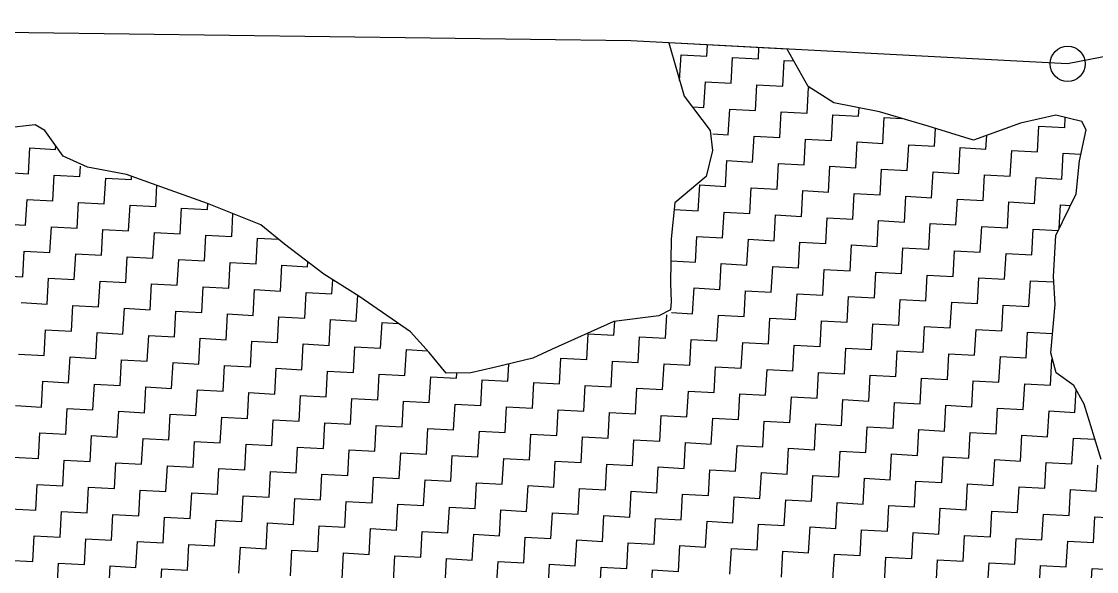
# Model space of a CAD drawing. Header units: metres. Extents: x 277693 to 280943, y 2038920 to 2043234.
# Drawn here: x 279005 to 279531, y 2042886 to 2043155 of the extents above; entities that cross this region are included whole.
import ezdxf

# ---------------------------------------------------------------- set-up
doc = ezdxf.new("R2010")
doc.units = ezdxf.units.M
doc.header["$MEASUREMENT"] = 0
doc.layers.add('POLY_HATCH', color=12, linetype='Continuous')
doc.layers.add('V_BOUND_LINE', color=7, linetype='Continuous')

# ---------------------------------------------------------------- blocks, each defined once
blk = doc.blocks.new('344')
blk.add_circle((279516.57, 2043134.59), 8.59)
at = {"layer": 'POLY_HATCH'}
for p, q in [((279379.5, 2043141.77), (279321.62, 2043144.8)), ((279321.62, 2043144.8), (279329.05, 2043118.74)), ((279389.77, 2043123.45), (279379.5, 2043141.77)), ((279402.24, 2043115.51), (279389.77, 2043123.45)), ((279329.05, 2043118.74), (279341.83, 2043101.92)), ((279424.56, 2043111.05), (279402.24, 2043115.51)), ((279448.37, 2043104.1), (279424.56, 2043111.05)), ((279510.74, 2043109.52), (279493.6, 2043105.63)), ((279523.47, 2043106.4), (279510.74, 2043109.52)), ((279011.9, 2043104.74), (278997.3, 2043103.13)), ((279016.59, 2043102.07), (279011.9, 2043104.74)), ((279493.6, 2043105.63), (279470.56, 2043097.24)), ((279525.66, 2043102.25), (279523.47, 2043106.4)), ((279025.57, 2043089.49), (279016.59, 2043102.07)), ((279341.83, 2043101.92), (279342.9, 2043092.19)), ((279470.56, 2043097.24), (279448.37, 2043104.1)), ((279522.4, 2043087.12), (279525.66, 2043102.25)), ((279037.36, 2043084), (279025.57, 2043089.49)), ((279342.9, 2043092.19), (279339.78, 2043079.47)), ((279056.51, 2043080.53), (279037.36, 2043084)), ((279520.72, 2043071.1), (279522.4, 2043087.12)), ((279077.86, 2043072.91), (279056.51, 2043080.53)), ((279339.78, 2043079.47), (279324.56, 2043066.61)), ((279096.04, 2043066.26), (279077.86, 2043072.91)), ((279510.72, 2043050.71), (279520.72, 2043071.1)), ((279122.07, 2043055.96), (279096.04, 2043066.26)), ((279324.56, 2043066.61), (279322.78, 2043048.99)), ((279133.64, 2043046.46), (279122.07, 2043055.96)), ((279152.98, 2043031.7), (279133.64, 2043046.46)), ((279322.78, 2043048.99), (279322.39, 2043027.25)), ((279509.61, 2043030.62), (279510.72, 2043050.71)), ((279170.13, 2043021.08), (279152.98, 2043031.7)), ((279510.47, 2043016.88), (279509.61, 2043030.62)), ((279322.39, 2043027.25), (279322.71, 2043018.37)), ((279195.32, 2043003.64), (279170.13, 2043021.08)), ((279322.71, 2043018.37), (279322.49, 2043014.36)), ((279508.36, 2042993.28), (279510.47, 2043016.88)), ((279316.68, 2043011.45), (279294.76, 2043008.63)), ((279322.49, 2043014.36), (279316.68, 2043011.45)), ((279294.76, 2043008.63), (279264.18, 2042995.01)), ((279204.44, 2042993.47), (279195.32, 2043003.64)), ((279264.18, 2042995.01), (279255.07, 2042990.68)), ((279212.75, 2042983.34), (279204.44, 2042993.47)), ((279255.07, 2042990.68), (279236.28, 2042986.08)), ((279511.04, 2042983.47), (279508.36, 2042993.28)), ((279224.85, 2042983.48), (279212.75, 2042983.34)), ((279236.28, 2042986.08), (279224.85, 2042983.48)), ((279519.58, 2042977.35), (279511.04, 2042983.47)), ((279524.71, 2042968.21), (279519.58, 2042977.35)), ((279532.9, 2042941.17), (279524.71, 2042968.21))]:
    blk.add_line(p, q, dxfattribs=at)
at = {"layer": 'POLY_HATCH', "linetype": 'Continuous'}
for p, q in [((279340.18, 2043138.37), (279340.48, 2043143.81)), ((279365.37, 2043136.98), (279365.67, 2043142.49)), ((279326.89, 2043126.47), (279327.58, 2043139.06)), ((279327.58, 2043139.06), (279340.18, 2043138.37)), ((279352.08, 2043125.08), (279352.77, 2043137.67)), ((279352.77, 2043137.67), (279365.37, 2043136.98)), ((279377.27, 2043123.69), (279377.97, 2043136.28)), ((279377.97, 2043136.28), (279382.72, 2043136.02)), ((279326.85, 2043126.47), (279326.89, 2043126.47)), ((279338.79, 2043113.18), (279339.48, 2043125.77)), ((279339.48, 2043125.77), (279352.08, 2043125.08)), ((279363.98, 2043111.79), (279364.68, 2043124.38)), ((279364.68, 2043124.38), (279377.27, 2043123.69)), ((279389.17, 2043110.4), (279389.87, 2043122.99)), ((279389.87, 2043122.99), (279390.54, 2043122.96)), ((279333.03, 2043113.49), (279338.79, 2043113.18)), ((279350.69, 2043099.89), (279351.39, 2043112.48)), ((279351.39, 2043112.48), (279363.98, 2043111.79)), ((279375.88, 2043098.5), (279376.58, 2043111.09)), ((279376.58, 2043111.09), (279389.17, 2043110.4)), ((279401.07, 2043097.11), (279401.77, 2043109.7)), ((279401.77, 2043109.7), (279414.36, 2043109.01)), ((279414.36, 2043109.01), (279414.58, 2043113.04)), ((279426.26, 2043095.72), (279426.96, 2043108.31)), ((279426.96, 2043108.31), (279435.57, 2043107.84)), ((279515.13, 2043103.45), (279515.4, 2043108.38)), ((279343.05, 2043100.31), (279350.69, 2043099.89)), ((279362.59, 2043086.6), (279363.29, 2043099.19)), ((279363.29, 2043099.19), (279375.88, 2043098.5)), ((279451.45, 2043094.33), (279451.93, 2043103)), ((279476.64, 2043092.94), (279477.01, 2043099.59)), ((279501.84, 2043091.55), (279502.53, 2043104.15)), ((279502.53, 2043104.15), (279515.13, 2043103.45)), ((279021.82, 2043092.76), (279021.92, 2043094.59)), ((279387.78, 2043085.21), (279388.48, 2043097.8)), ((279388.48, 2043097.8), (279401.07, 2043097.11)), ((279412.97, 2043083.82), (279413.67, 2043096.41)), ((279413.67, 2043096.41), (279426.26, 2043095.72)), ((279438.16, 2043082.43), (279438.86, 2043095.02)), ((279438.86, 2043095.02), (279451.45, 2043094.33)), ((279008.53, 2043080.86), (279009.23, 2043093.45)), ((279009.23, 2043093.45), (279021.82, 2043092.76)), ((279463.35, 2043081.04), (279464.05, 2043093.63)), ((279464.05, 2043093.63), (279476.64, 2043092.94)), ((279488.55, 2043079.65), (279489.24, 2043092.24)), ((279489.24, 2043092.24), (279501.84, 2043091.55)), ((279513.74, 2043078.26), (279514.43, 2043090.86)), ((279514.43, 2043090.86), (279523.1, 2043090.38)), ((279033.72, 2043079.47), (279034.01, 2043084.61)), ((279349.3, 2043074.7), (279350, 2043087.29)), ((279350, 2043087.29), (279362.59, 2043086.6)), ((279374.49, 2043073.31), (279375.19, 2043085.9)), ((279375.19, 2043085.9), (279387.78, 2043085.21)), ((279399.68, 2043071.92), (279400.38, 2043084.51)), ((279400.38, 2043084.51), (279412.97, 2043083.82)), ((278995.94, 2043081.55), (279008.53, 2043080.86)), ((279020.43, 2043067.57), (279021.13, 2043080.16)), ((279021.13, 2043080.16), (279033.72, 2043079.47)), ((279045.62, 2043066.18), (279046.32, 2043078.77)), ((279046.32, 2043078.77), (279058.91, 2043078.08)), ((279058.91, 2043078.08), (279059, 2043079.64)), ((279424.87, 2043070.53), (279425.57, 2043083.12)), ((279425.57, 2043083.12), (279438.16, 2043082.43)), ((279450.06, 2043069.14), (279450.76, 2043081.73)), ((279450.76, 2043081.73), (279463.35, 2043081.04)), ((279475.26, 2043067.75), (279475.95, 2043080.34)), ((279475.95, 2043080.34), (279488.55, 2043079.65)), ((279500.45, 2043066.36), (279501.14, 2043078.95)), ((279501.14, 2043078.95), (279513.74, 2043078.26)), ((279070.81, 2043064.79), (279071.39, 2043075.22)), ((279336.01, 2043062.79), (279336.71, 2043075.39)), ((279336.71, 2043075.39), (279349.3, 2043074.7)), ((279361.2, 2043061.41), (279361.9, 2043074)), ((279361.9, 2043074), (279374.49, 2043073.31)), ((279007.14, 2043055.67), (279007.84, 2043068.26)), ((279007.84, 2043068.26), (279020.43, 2043067.57)), ((279386.39, 2043060.02), (279387.09, 2043072.61)), ((279387.09, 2043072.61), (279399.68, 2043071.92)), ((279411.58, 2043058.63), (279412.28, 2043071.22)), ((279412.28, 2043071.22), (279424.87, 2043070.53)), ((279436.77, 2043057.24), (279437.47, 2043069.83)), ((279437.47, 2043069.83), (279450.06, 2043069.14)), ((279461.97, 2043055.85), (279462.66, 2043068.44)), ((279462.66, 2043068.44), (279475.26, 2043067.75)), ((279032.33, 2043054.28), (279033.03, 2043066.87)), ((279033.03, 2043066.87), (279045.62, 2043066.18)), ((279057.52, 2043052.89), (279058.22, 2043065.48)), ((279058.22, 2043065.48), (279070.81, 2043064.79)), ((279082.71, 2043051.5), (279083.41, 2043064.09)), ((279083.41, 2043064.09), (279096, 2043063.4)), ((279096, 2043063.4), (279096.16, 2043066.21)), ((279324.24, 2043063.44), (279336.01, 2043062.79)), ((279487.16, 2043054.46), (279487.85, 2043067.05)), ((279487.85, 2043067.05), (279500.45, 2043066.36)), ((279512.41, 2043054.14), (279513.04, 2043065.66)), ((279513.04, 2043065.66), (279517.92, 2043065.4)), ((279107.9, 2043050.11), (279108.52, 2043061.32)), ((279347.91, 2043049.5), (279348.61, 2043062.1)), ((279348.61, 2043062.1), (279361.2, 2043061.41)), ((279373.1, 2043048.11), (279373.8, 2043060.71)), ((279373.8, 2043060.71), (279386.39, 2043060.02)), ((279398.29, 2043046.73), (279398.99, 2043059.32)), ((279398.99, 2043059.32), (279411.58, 2043058.63)), ((279423.48, 2043045.34), (279424.18, 2043057.93)), ((279424.18, 2043057.93), (279436.77, 2043057.24)), ((278994.55, 2043056.36), (279007.14, 2043055.67)), ((279019.04, 2043042.38), (279019.74, 2043054.97)), ((279019.74, 2043054.97), (279032.33, 2043054.28)), ((279044.23, 2043040.99), (279044.93, 2043053.58)), ((279044.93, 2043053.58), (279057.52, 2043052.89)), ((279069.42, 2043039.6), (279070.12, 2043052.19)), ((279070.12, 2043052.19), (279082.71, 2043051.5)), ((279448.68, 2043043.95), (279449.37, 2043056.54)), ((279449.37, 2043056.54), (279461.97, 2043055.85)), ((279473.87, 2043042.56), (279474.56, 2043055.15)), ((279474.56, 2043055.15), (279487.16, 2043054.46)), ((279499.06, 2043041.17), (279499.75, 2043053.76)), ((279499.75, 2043053.76), (279511.89, 2043053.09)), ((279094.61, 2043038.21), (279095.31, 2043050.8)), ((279095.31, 2043050.8), (279107.9, 2043050.11)), ((279119.81, 2043036.82), (279120.5, 2043049.41)), ((279120.5, 2043049.41), (279130.74, 2043048.85)), ((279334.62, 2043037.6), (279335.32, 2043050.2)), ((279335.32, 2043050.2), (279347.91, 2043049.5)), ((279359.81, 2043036.21), (279360.51, 2043048.81)), ((279360.51, 2043048.81), (279373.1, 2043048.11)), ((279385, 2043034.82), (279385.7, 2043047.42)), ((279385.7, 2043047.42), (279398.29, 2043046.73)), ((279005.75, 2043030.47), (279006.45, 2043043.07)), ((279006.45, 2043043.07), (279019.04, 2043042.38)), ((279030.94, 2043029.09), (279031.64, 2043041.68)), ((279031.64, 2043041.68), (279044.23, 2043040.99)), ((279410.19, 2043033.44), (279410.89, 2043046.03)), ((279410.89, 2043046.03), (279423.48, 2043045.34)), ((279435.38, 2043032.05), (279436.08, 2043044.64)), ((279436.08, 2043044.64), (279448.68, 2043043.95)), ((279460.58, 2043030.66), (279461.27, 2043043.25)), ((279461.27, 2043043.25), (279473.87, 2043042.56)), ((279485.77, 2043029.27), (279486.46, 2043041.86)), ((279486.46, 2043041.86), (279499.06, 2043041.17)), ((279056.13, 2043027.7), (279056.83, 2043040.29)), ((279056.83, 2043040.29), (279069.42, 2043039.6)), ((279081.32, 2043026.31), (279082.02, 2043038.9)), ((279082.02, 2043038.9), (279094.61, 2043038.21)), ((279106.52, 2043024.92), (279107.21, 2043037.51)), ((279107.21, 2043037.51), (279119.81, 2043036.82)), ((279131.71, 2043023.53), (279132.4, 2043036.12)), ((279132.4, 2043036.12), (279145, 2043035.43)), ((279145, 2043035.43), (279145.12, 2043037.7)), ((279322.59, 2043038.27), (279334.62, 2043037.6)), ((279346.52, 2043024.31), (279347.22, 2043036.91)), ((279347.22, 2043036.91), (279359.81, 2043036.21)), ((278993.16, 2043031.17), (279005.75, 2043030.47)), ((279371.71, 2043022.92), (279372.41, 2043035.52)), ((279372.41, 2043035.52), (279385, 2043034.82)), ((279396.9, 2043021.53), (279397.6, 2043034.13)), ((279397.6, 2043034.13), (279410.19, 2043033.44)), ((279422.09, 2043020.15), (279422.79, 2043032.74)), ((279422.79, 2043032.74), (279435.38, 2043032.05)), ((279447.29, 2043018.76), (279447.98, 2043031.35)), ((279447.98, 2043031.35), (279460.58, 2043030.66)), ((279017.65, 2043017.18), (279018.35, 2043029.78)), ((279018.35, 2043029.78), (279030.94, 2043029.09)), ((279042.84, 2043015.8), (279043.54, 2043028.39)), ((279043.54, 2043028.39), (279056.13, 2043027.7)), ((279068.03, 2043014.41), (279068.73, 2043027)), ((279068.73, 2043027), (279081.32, 2043026.31)), ((279093.23, 2043013.02), (279093.92, 2043025.61)), ((279093.92, 2043025.61), (279106.52, 2043024.92)), ((279156.9, 2043022.14), (279157.28, 2043029.04)), ((279472.48, 2043017.37), (279473.17, 2043029.96)), ((279473.17, 2043029.96), (279485.77, 2043029.27)), ((279497.67, 2043015.98), (279498.36, 2043028.57)), ((279498.36, 2043028.57), (279509.78, 2043027.94)), ((279118.42, 2043011.63), (279119.11, 2043024.22)), ((279119.11, 2043024.22), (279131.71, 2043023.53)), ((279143.61, 2043010.24), (279144.3, 2043022.83)), ((279144.3, 2043022.83), (279156.9, 2043022.14)), ((279168.8, 2043008.85), (279169.49, 2043021.44)), ((279169.49, 2043021.44), (279169.56, 2043021.44)), ((279333.23, 2043012.41), (279333.93, 2043025.01)), ((279333.93, 2043025.01), (279346.52, 2043024.31)), ((279358.42, 2043011.02), (279359.12, 2043023.62)), ((279359.12, 2043023.62), (279371.71, 2043022.92)), ((279383.61, 2043009.63), (279384.31, 2043022.23)), ((279384.31, 2043022.23), (279396.9, 2043021.53)), ((279408.8, 2043008.24), (279409.5, 2043020.84)), ((279409.5, 2043020.84), (279422.09, 2043020.15)), ((279005.06, 2043017.88), (279017.65, 2043017.18)), ((279029.55, 2043003.89), (279030.25, 2043016.49)), ((279030.25, 2043016.49), (279042.84, 2043015.8)), ((279054.74, 2043002.51), (279055.44, 2043015.1)), ((279055.44, 2043015.1), (279068.03, 2043014.41)), ((279434, 2043006.86), (279434.69, 2043019.45)), ((279434.69, 2043019.45), (279447.29, 2043018.76)), ((279459.19, 2043005.47), (279459.88, 2043018.06)), ((279459.88, 2043018.06), (279472.48, 2043017.37)), ((279484.38, 2043004.08), (279485.07, 2043016.67)), ((279485.07, 2043016.67), (279497.67, 2043015.98)), ((279510.16, 2043013.43), (279510.26, 2043015.28)), ((279510.26, 2043015.28), (279510.33, 2043015.28)), ((279079.94, 2043001.12), (279080.63, 2043013.71)), ((279080.63, 2043013.71), (279093.23, 2043013.02)), ((279105.13, 2042999.73), (279105.82, 2043012.32)), ((279105.82, 2043012.32), (279118.42, 2043011.63)), ((279130.32, 2042998.34), (279131.01, 2043010.93)), ((279131.01, 2043010.93), (279143.61, 2043010.24)), ((279319.94, 2043000.51), (279320.57, 2043011.95)), ((279322.9, 2043012.98), (279333.23, 2043012.41)), ((279345.13, 2042999.12), (279345.83, 2043011.72)), ((279345.83, 2043011.72), (279358.42, 2043011.02)), ((279370.32, 2042997.73), (279371.02, 2043010.33)), ((279371.02, 2043010.33), (279383.61, 2043009.63)), ((279016.26, 2042991.99), (279016.96, 2043004.59)), ((279016.96, 2043004.59), (279029.55, 2043003.89)), ((279155.51, 2042996.95), (279156.2, 2043009.54)), ((279156.2, 2043009.54), (279168.8, 2043008.85)), ((279180.7, 2042995.56), (279181.39, 2043008.15)), ((279181.39, 2043008.15), (279189.45, 2043007.71)), ((279294.75, 2043001.9), (279295.13, 2043008.68)), ((279395.51, 2042996.34), (279396.21, 2043008.94)), ((279396.21, 2043008.94), (279408.8, 2043008.24)), ((279420.71, 2042994.95), (279421.4, 2043007.55)), ((279421.4, 2043007.55), (279434, 2043006.86)), ((279445.9, 2042993.57), (279446.59, 2043006.16)), ((279446.59, 2043006.16), (279459.19, 2043005.47)), ((279471.09, 2042992.18), (279471.78, 2043004.77)), ((279471.78, 2043004.77), (279484.38, 2043004.08)), ((279041.45, 2042990.6), (279042.15, 2043003.2)), ((279042.15, 2043003.2), (279054.74, 2043002.51)), ((279066.65, 2042989.21), (279067.34, 2043001.81)), ((279067.34, 2043001.81), (279079.94, 2043001.12)), ((279091.84, 2042987.83), (279092.53, 2043000.42)), ((279092.53, 2043000.42), (279105.13, 2042999.73)), ((279281.46, 2042990), (279282.16, 2043002.6)), ((279282.16, 2043002.6), (279294.75, 2043001.9)), ((279306.65, 2042988.61), (279307.35, 2043001.21)), ((279307.35, 2043001.21), (279319.94, 2043000.51)), ((279331.84, 2042987.22), (279332.54, 2042999.82)), ((279332.54, 2042999.82), (279345.13, 2042999.12)), ((279496.28, 2042990.79), (279496.97, 2043003.38)), ((279496.97, 2043003.38), (279509.2, 2043002.71)), ((279117.03, 2042986.44), (279117.72, 2042999.03)), ((279117.72, 2042999.03), (279130.32, 2042998.34)), ((279142.22, 2042985.05), (279142.91, 2042997.64)), ((279142.91, 2042997.64), (279155.51, 2042996.95)), ((279167.41, 2042983.66), (279168.1, 2042996.25)), ((279168.1, 2042996.25), (279180.7, 2042995.56)), ((279192.6, 2042982.27), (279193.29, 2042994.86)), ((279193.29, 2042994.86), (279203.7, 2042994.29)), ((279357.03, 2042985.83), (279357.73, 2042998.43)), ((279357.73, 2042998.43), (279370.32, 2042997.73)), ((279382.22, 2042984.44), (279382.92, 2042997.04)), ((279382.92, 2042997.04), (279395.51, 2042996.34)), ((279407.42, 2042983.05), (279408.11, 2042995.65)), ((279408.11, 2042995.65), (279420.71, 2042994.95)), ((279432.61, 2042981.66), (279433.3, 2042994.26)), ((279433.3, 2042994.26), (279445.9, 2042993.57)), ((279003.67, 2042992.69), (279016.26, 2042991.99)), ((279028.16, 2042978.7), (279028.86, 2042991.3)), ((279028.86, 2042991.3), (279041.45, 2042990.6)), ((279053.36, 2042977.31), (279054.05, 2042989.91)), ((279054.05, 2042989.91), (279066.65, 2042989.21)), ((279268.17, 2042978.1), (279268.87, 2042990.7)), ((279268.87, 2042990.7), (279281.46, 2042990)), ((279293.36, 2042976.71), (279294.06, 2042989.31)), ((279294.06, 2042989.31), (279306.65, 2042988.61)), ((279457.8, 2042980.28), (279458.49, 2042992.87)), ((279458.49, 2042992.87), (279471.09, 2042992.18)), ((279482.99, 2042978.89), (279483.68, 2042991.48)), ((279483.68, 2042991.48), (279496.28, 2042990.79)), ((279508.18, 2042977.5), (279508.87, 2042990.09)), ((279508.87, 2042990.09), (279509.24, 2042990.07)), ((279078.55, 2042975.92), (279079.24, 2042988.52)), ((279079.24, 2042988.52), (279091.84, 2042987.83)), ((279103.74, 2042974.54), (279104.43, 2042987.13)), ((279104.43, 2042987.13), (279117.03, 2042986.44)), ((279128.93, 2042973.15), (279129.62, 2042985.74)), ((279129.62, 2042985.74), (279142.22, 2042985.05)), ((279154.12, 2042971.76), (279154.81, 2042984.35)), ((279154.81, 2042984.35), (279167.41, 2042983.66)), ((279217.79, 2042980.88), (279217.93, 2042983.4)), ((279242.98, 2042979.49), (279243.44, 2042987.83)), ((279318.55, 2042975.32), (279319.25, 2042987.92)), ((279319.25, 2042987.92), (279331.84, 2042987.22)), ((279343.74, 2042973.93), (279344.44, 2042986.53)), ((279344.44, 2042986.53), (279357.03, 2042985.83)), ((279368.93, 2042972.54), (279369.63, 2042985.14)), ((279369.63, 2042985.14), (279382.22, 2042984.44)), ((279394.13, 2042971.15), (279394.82, 2042983.75)), ((279394.82, 2042983.75), (279407.42, 2042983.05)), ((279014.87, 2042966.8), (279015.57, 2042979.4)), ((279015.57, 2042979.4), (279028.16, 2042978.7)), ((279179.31, 2042970.37), (279180, 2042982.96)), ((279180, 2042982.96), (279192.6, 2042982.27)), ((279204.5, 2042968.98), (279205.19, 2042981.57)), ((279205.19, 2042981.57), (279217.79, 2042980.88)), ((279229.69, 2042967.59), (279230.39, 2042980.18)), ((279230.39, 2042980.18), (279242.98, 2042979.49)), ((279254.88, 2042966.2), (279255.58, 2042978.79)), ((279255.58, 2042978.79), (279268.17, 2042978.1)), ((279419.32, 2042969.76), (279420.01, 2042982.36)), ((279420.01, 2042982.36), (279432.61, 2042981.66)), ((279444.51, 2042968.37), (279445.2, 2042980.97)), ((279445.2, 2042980.97), (279457.8, 2042980.28)), ((279469.7, 2042966.99), (279470.39, 2042979.58)), ((279470.39, 2042979.58), (279482.99, 2042978.89)), ((279494.89, 2042965.6), (279495.58, 2042978.19)), ((279495.58, 2042978.19), (279508.18, 2042977.5)), ((279040.07, 2042965.41), (279040.76, 2042978.01)), ((279040.76, 2042978.01), (279053.36, 2042977.31)), ((279065.26, 2042964.02), (279065.95, 2042976.62)), ((279065.95, 2042976.62), (279078.55, 2042975.92)), ((279090.45, 2042962.63), (279091.14, 2042975.23)), ((279091.14, 2042975.23), (279103.74, 2042974.54)), ((279115.64, 2042961.25), (279116.33, 2042973.84)), ((279116.33, 2042973.84), (279128.93, 2042973.15)), ((279280.07, 2042964.81), (279280.77, 2042977.41)), ((279280.77, 2042977.41), (279293.36, 2042976.71)), ((279305.26, 2042963.42), (279305.96, 2042976.02)), ((279305.96, 2042976.02), (279318.55, 2042975.32)), ((279330.45, 2042962.03), (279331.15, 2042974.63)), ((279331.15, 2042974.63), (279343.74, 2042973.93)), ((279355.64, 2042960.64), (279356.34, 2042973.24)), ((279356.34, 2042973.24), (279368.93, 2042972.54)), ((279520.08, 2042964.21), (279520.69, 2042975.36)), ((279140.83, 2042959.86), (279141.52, 2042972.45)), ((279141.52, 2042972.45), (279154.12, 2042971.76)), ((279166.02, 2042958.47), (279166.71, 2042971.06)), ((279166.71, 2042971.06), (279179.31, 2042970.37)), ((279191.21, 2042957.08), (279191.9, 2042969.67)), ((279191.9, 2042969.67), (279204.5, 2042968.98)), ((279216.4, 2042955.69), (279217.1, 2042968.28)), ((279217.1, 2042968.28), (279229.69, 2042967.59)), ((279380.84, 2042959.25), (279381.53, 2042971.85)), ((279381.53, 2042971.85), (279394.13, 2042971.15)), ((279406.03, 2042957.86), (279406.72, 2042970.46)), ((279406.72, 2042970.46), (279419.32, 2042969.76)), ((279431.22, 2042956.47), (279431.91, 2042969.07)), ((279431.91, 2042969.07), (279444.51, 2042968.37)), ((279456.41, 2042955.08), (279457.1, 2042967.68)), ((279457.1, 2042967.68), (279469.7, 2042966.99)), ((279002.28, 2042967.5), (279014.87, 2042966.8)), ((279026.78, 2042953.51), (279027.47, 2042966.11)), ((279027.47, 2042966.11), (279040.07, 2042965.41)), ((279051.97, 2042952.12), (279052.66, 2042964.72)), ((279052.66, 2042964.72), (279065.26, 2042964.02)), ((279077.16, 2042950.73), (279077.85, 2042963.33)), ((279077.85, 2042963.33), (279090.45, 2042962.63)), ((279241.59, 2042954.3), (279242.29, 2042966.89)), ((279242.29, 2042966.89), (279254.88, 2042966.2)), ((279266.78, 2042952.91), (279267.48, 2042965.5)), ((279267.48, 2042965.5), (279280.07, 2042964.81)), ((279291.97, 2042951.52), (279292.67, 2042964.12)), ((279292.67, 2042964.12), (279305.26, 2042963.42)), ((279317.16, 2042950.13), (279317.86, 2042962.73)), ((279317.86, 2042962.73), (279330.45, 2042962.03)), ((279481.6, 2042953.7), (279482.29, 2042966.29)), ((279482.29, 2042966.29), (279494.89, 2042965.6)), ((279506.79, 2042952.31), (279507.48, 2042964.9)), ((279507.48, 2042964.9), (279520.08, 2042964.21)), ((279102.35, 2042949.34), (279103.04, 2042961.94)), ((279103.04, 2042961.94), (279115.64, 2042961.25)), ((279127.54, 2042947.96), (279128.23, 2042960.55)), ((279128.23, 2042960.55), (279140.83, 2042959.86)), ((279152.73, 2042946.57), (279153.42, 2042959.16)), ((279153.42, 2042959.16), (279166.02, 2042958.47)), ((279177.92, 2042945.18), (279178.61, 2042957.77)), ((279178.61, 2042957.77), (279191.21, 2042957.08)), ((279342.35, 2042948.74), (279343.05, 2042961.34)), ((279343.05, 2042961.34), (279355.64, 2042960.64)), ((279367.55, 2042947.35), (279368.24, 2042959.95)), ((279368.24, 2042959.95), (279380.84, 2042959.25)), ((279392.74, 2042945.96), (279393.43, 2042958.56)), ((279393.43, 2042958.56), (279406.03, 2042957.86)), ((279417.93, 2042944.57), (279418.62, 2042957.17)), ((279418.62, 2042957.17), (279431.22, 2042956.47)), ((279013.48, 2042941.61), (279014.18, 2042954.21)), ((279014.18, 2042954.21), (279026.78, 2042953.51)), ((279038.68, 2042940.22), (279039.37, 2042952.82)), ((279039.37, 2042952.82), (279051.97, 2042952.12)), ((279203.11, 2042943.79), (279203.81, 2042956.38)), ((279203.81, 2042956.38), (279216.4, 2042955.69)), ((279228.3, 2042942.4), (279229, 2042954.99)), ((279229, 2042954.99), (279241.59, 2042954.3)), ((279253.49, 2042941.01), (279254.19, 2042953.6)), ((279254.19, 2042953.6), (279266.78, 2042952.91)), ((279278.68, 2042939.62), (279279.38, 2042952.21)), ((279279.38, 2042952.21), (279291.97, 2042951.52)), ((279443.12, 2042943.18), (279443.81, 2042955.78)), ((279443.81, 2042955.78), (279456.41, 2042955.08)), ((279468.31, 2042941.79), (279469, 2042954.39)), ((279469, 2042954.39), (279481.6, 2042953.7)), ((279493.5, 2042940.41), (279494.19, 2042953)), ((279494.19, 2042953), (279506.79, 2042952.31)), ((279063.87, 2042938.83), (279064.56, 2042951.43)), ((279064.56, 2042951.43), (279077.16, 2042950.73)), ((279089.06, 2042937.44), (279089.75, 2042950.04)), ((279089.75, 2042950.04), (279102.35, 2042949.34)), ((279114.25, 2042936.05), (279114.94, 2042948.65)), ((279114.94, 2042948.65), (279127.54, 2042947.96)), ((279139.44, 2042934.67), (279140.13, 2042947.26)), ((279140.13, 2042947.26), (279152.73, 2042946.57)), ((279303.87, 2042938.23), (279304.57, 2042950.83)), ((279304.57, 2042950.83), (279317.16, 2042950.13)), ((279329.06, 2042936.84), (279329.76, 2042949.44)), ((279329.76, 2042949.44), (279342.35, 2042948.74)), ((279354.26, 2042935.45), (279354.95, 2042948.05)), ((279354.95, 2042948.05), (279367.55, 2042947.35)), ((279379.45, 2042934.06), (279380.14, 2042946.66)), ((279380.14, 2042946.66), (279392.74, 2042945.96)), ((279518.69, 2042939.02), (279519.38, 2042951.61)), ((279519.38, 2042951.61), (279529.91, 2042951.03)), ((279000.89, 2042942.31), (279013.48, 2042941.61)), ((279164.63, 2042933.28), (279165.32, 2042945.87)), ((279165.32, 2042945.87), (279177.92, 2042945.18)), ((279189.82, 2042931.89), (279190.52, 2042944.48)), ((279190.52, 2042944.48), (279203.11, 2042943.79)), ((279215.01, 2042930.5), (279215.71, 2042943.09)), ((279215.71, 2042943.09), (279228.3, 2042942.4)), ((279240.2, 2042929.11), (279240.9, 2042941.7)), ((279240.9, 2042941.7), (279253.49, 2042941.01)), ((279404.64, 2042932.67), (279405.33, 2042945.27)), ((279405.33, 2042945.27), (279417.93, 2042944.57)), ((279429.83, 2042931.28), (279430.52, 2042943.88)), ((279430.52, 2042943.88), (279443.12, 2042943.18)), ((279455.02, 2042929.89), (279455.71, 2042942.49)), ((279455.71, 2042942.49), (279468.31, 2042941.79)), ((279025.39, 2042928.32), (279026.08, 2042940.92)), ((279026.08, 2042940.92), (279038.68, 2042940.22)), ((279050.58, 2042926.93), (279051.27, 2042939.53)), ((279051.27, 2042939.53), (279063.87, 2042938.83)), ((279075.77, 2042925.54), (279076.46, 2042938.14)), ((279076.46, 2042938.14), (279089.06, 2042937.44)), ((279100.96, 2042924.15), (279101.65, 2042936.75)), ((279101.65, 2042936.75), (279114.25, 2042936.05)), ((279265.39, 2042927.72), (279266.09, 2042940.31)), ((279266.09, 2042940.31), (279278.68, 2042939.62)), ((279290.58, 2042926.33), (279291.28, 2042938.92)), ((279291.28, 2042938.92), (279303.87, 2042938.23)), ((279315.77, 2042924.94), (279316.47, 2042937.54)), ((279316.47, 2042937.54), (279329.06, 2042936.84)), ((279340.97, 2042923.55), (279341.66, 2042936.15)), ((279341.66, 2042936.15), (279354.26, 2042935.45)), ((279480.21, 2042928.5), (279480.9, 2042941.1)), ((279480.9, 2042941.1), (279493.5, 2042940.41)), ((279505.4, 2042927.11), (279506.09, 2042939.71)), ((279506.09, 2042939.71), (279518.69, 2042939.02)), ((279530.59, 2042925.73), (279531.29, 2042938.32)), ((279126.15, 2042922.76), (279126.84, 2042935.36)), ((279126.84, 2042935.36), (279139.44, 2042934.67)), ((279151.34, 2042921.38), (279152.03, 2042933.97)), ((279152.03, 2042933.97), (279164.63, 2042933.28)), ((279176.53, 2042919.99), (279177.23, 2042932.58)), ((279177.23, 2042932.58), (279189.82, 2042931.89)), ((279201.72, 2042918.6), (279202.42, 2042931.19)), ((279202.42, 2042931.19), (279215.01, 2042930.5)), ((279366.16, 2042922.16), (279366.85, 2042934.76)), ((279366.85, 2042934.76), (279379.45, 2042934.06)), ((279391.35, 2042920.77), (279392.04, 2042933.37)), ((279392.04, 2042933.37), (279404.64, 2042932.67)), ((279416.54, 2042919.38), (279417.23, 2042931.98)), ((279417.23, 2042931.98), (279429.83, 2042931.28)), ((279012.1, 2042916.42), (279012.79, 2042929.02)), ((279012.79, 2042929.02), (279025.39, 2042928.32)), ((279037.29, 2042915.03), (279037.98, 2042927.63)), ((279037.98, 2042927.63), (279050.58, 2042926.93)), ((279062.48, 2042913.64), (279063.17, 2042926.24)), ((279063.17, 2042926.24), (279075.77, 2042925.54)), ((279226.91, 2042917.21), (279227.61, 2042929.8)), ((279227.61, 2042929.8), (279240.2, 2042929.11)), ((279252.1, 2042915.82), (279252.8, 2042928.41)), ((279252.8, 2042928.41), (279265.39, 2042927.72)), ((279277.29, 2042914.43), (279277.99, 2042927.02)), ((279277.99, 2042927.02), (279290.58, 2042926.33)), ((279302.48, 2042913.04), (279303.18, 2042925.63)), ((279303.18, 2042925.63), (279315.77, 2042924.94)), ((279441.73, 2042917.99), (279442.42, 2042930.59)), ((279442.42, 2042930.59), (279455.02, 2042929.89)), ((279466.92, 2042916.6), (279467.61, 2042929.2)), ((279467.61, 2042929.2), (279480.21, 2042928.5)), ((279492.11, 2042915.21), (279492.8, 2042927.81)), ((279492.8, 2042927.81), (279505.4, 2042927.11)), ((279517.3, 2042913.82), (279518, 2042926.42)), ((279518, 2042926.42), (279530.59, 2042925.73)), ((279087.67, 2042912.25), (279088.36, 2042924.85)), ((279088.36, 2042924.85), (279100.96, 2042924.15)), ((279112.86, 2042910.86), (279113.55, 2042923.46)), ((279113.55, 2042923.46), (279126.15, 2042922.76)), ((279138.05, 2042909.47), (279138.74, 2042922.07)), ((279138.74, 2042922.07), (279151.34, 2042921.38)), ((279163.24, 2042908.09), (279163.93, 2042920.68)), ((279163.93, 2042920.68), (279176.53, 2042919.99)), ((279327.68, 2042911.65), (279328.37, 2042924.25)), ((279328.37, 2042924.25), (279340.97, 2042923.55)), ((279352.87, 2042910.26), (279353.56, 2042922.86)), ((279353.56, 2042922.86), (279366.16, 2042922.16)), ((279378.06, 2042908.87), (279378.75, 2042921.47)), ((279378.75, 2042921.47), (279391.35, 2042920.77)), ((278999.5, 2042917.12), (279012.1, 2042916.42)), ((279024, 2042903.13), (279024.69, 2042915.73)), ((279024.69, 2042915.73), (279037.29, 2042915.03)), ((279188.43, 2042906.7), (279189.13, 2042919.29)), ((279189.13, 2042919.29), (279201.72, 2042918.6)), ((279213.62, 2042905.31), (279214.32, 2042917.9)), ((279214.32, 2042917.9), (279226.91, 2042917.21)), ((279238.81, 2042903.92), (279239.51, 2042916.51)), ((279239.51, 2042916.51), (279252.1, 2042915.82)), ((279264, 2042902.53), (279264.7, 2042915.12)), ((279264.7, 2042915.12), (279277.29, 2042914.43)), ((279403.25, 2042907.48), (279403.94, 2042920.08)), ((279403.94, 2042920.08), (279416.54, 2042919.38)), ((279428.44, 2042906.09), (279429.13, 2042918.69)), ((279429.13, 2042918.69), (279441.73, 2042917.99)), ((279453.63, 2042904.7), (279454.32, 2042917.3)), ((279454.32, 2042917.3), (279466.92, 2042916.6)), ((279478.82, 2042903.31), (279479.51, 2042915.91)), ((279479.51, 2042915.91), (279492.11, 2042915.21)), ((279049.19, 2042901.74), (279049.88, 2042914.34)), ((279049.88, 2042914.34), (279062.48, 2042913.64)), ((279074.38, 2042900.35), (279075.07, 2042912.95)), ((279075.07, 2042912.95), (279087.67, 2042912.25)), ((279099.57, 2042898.96), (279100.26, 2042911.56)), ((279100.26, 2042911.56), (279112.86, 2042910.86)), ((279124.76, 2042897.57), (279125.45, 2042910.17)), ((279125.45, 2042910.17), (279138.05, 2042909.47)), ((279289.19, 2042901.14), (279289.89, 2042913.73)), ((279289.89, 2042913.73), (279302.48, 2042913.04)), ((279314.38, 2042899.75), (279315.08, 2042912.34)), ((279315.08, 2042912.34), (279327.68, 2042911.65)), ((279339.58, 2042898.36), (279340.27, 2042910.96)), ((279340.27, 2042910.96), (279352.87, 2042910.26)), ((279504.01, 2042901.92), (279504.71, 2042914.52)), ((279504.71, 2042914.52), (279517.3, 2042913.82)), ((279529.2, 2042900.53), (279529.9, 2042913.13)), ((279529.9, 2042913.13), (279535.91, 2042912.8)), ((279149.95, 2042896.18), (279150.64, 2042908.78)), ((279150.64, 2042908.78), (279163.24, 2042908.09)), ((279175.14, 2042894.8), (279175.84, 2042907.39)), ((279175.84, 2042907.39), (279188.43, 2042906.7)), ((279200.33, 2042893.41), (279201.03, 2042906)), ((279201.03, 2042906), (279213.62, 2042905.31)), ((279225.52, 2042892.02), (279226.22, 2042904.61)), ((279226.22, 2042904.61), (279238.81, 2042903.92)), ((279364.77, 2042896.97), (279365.46, 2042909.57)), ((279365.46, 2042909.57), (279378.06, 2042908.87)), ((279389.96, 2042895.58), (279390.65, 2042908.18)), ((279390.65, 2042908.18), (279403.25, 2042907.48)), ((279415.15, 2042894.19), (279415.84, 2042906.79)), ((279415.84, 2042906.79), (279428.44, 2042906.09)), ((279440.34, 2042892.8), (279441.03, 2042905.4)), ((279441.03, 2042905.4), (279453.63, 2042904.7)), ((279010.71, 2042891.23), (279011.4, 2042903.83)), ((279011.4, 2042903.83), (279024, 2042903.13)), ((279035.9, 2042889.84), (279036.59, 2042902.44)), ((279036.59, 2042902.44), (279049.19, 2042901.74)), ((279061.09, 2042888.45), (279061.78, 2042901.05)), ((279061.78, 2042901.05), (279074.38, 2042900.35)), ((279086.28, 2042887.06), (279086.97, 2042899.66)), ((279086.97, 2042899.66), (279099.57, 2042898.96)), ((279250.71, 2042890.63), (279251.41, 2042903.22)), ((279251.41, 2042903.22), (279264, 2042902.53)), ((279275.9, 2042889.24), (279276.6, 2042901.83)), ((279276.6, 2042901.83), (279289.19, 2042901.14)), ((279301.09, 2042887.85), (279301.79, 2042900.44)), ((279301.79, 2042900.44), (279314.38, 2042899.75)), ((279465.53, 2042891.41), (279466.22, 2042904.01)), ((279466.22, 2042904.01), (279478.82, 2042903.31)), ((279490.72, 2042890.02), (279491.42, 2042902.62)), ((279491.42, 2042902.62), (279504.01, 2042901.92)), ((279515.91, 2042888.63), (279516.61, 2042901.23)), ((279516.61, 2042901.23), (279529.2, 2042900.53)), ((279111.47, 2042885.67), (279112.16, 2042898.27)), ((279112.16, 2042898.27), (279124.76, 2042897.57)), ((279136.66, 2042884.28), (279137.35, 2042896.88)), ((279137.35, 2042896.88), (279149.95, 2042896.18)), ((279161.85, 2042882.89), (279162.55, 2042895.49)), ((279162.55, 2042895.49), (279175.14, 2042894.8)), ((279187.04, 2042881.51), (279187.74, 2042894.1)), ((279187.74, 2042894.1), (279200.33, 2042893.41)), ((279326.29, 2042886.46), (279326.98, 2042899.05)), ((279326.98, 2042899.05), (279339.58, 2042898.36)), ((279351.48, 2042885.07), (279352.17, 2042897.66)), ((279352.17, 2042897.66), (279364.77, 2042896.97)), ((279376.67, 2042883.68), (279377.36, 2042896.28)), ((279377.36, 2042896.28), (279389.96, 2042895.58)), ((279401.86, 2042882.29), (279402.55, 2042894.89)), ((279402.55, 2042894.89), (279415.15, 2042894.19)), ((278998.11, 2042891.93), (279010.71, 2042891.23)), ((279022.61, 2042877.94), (279023.3, 2042890.54)), ((279023.3, 2042890.54), (279035.9, 2042889.84)), ((279047.8, 2042876.55), (279048.49, 2042889.15)), ((279048.49, 2042889.15), (279061.09, 2042888.45)), ((279212.23, 2042880.12), (279212.93, 2042892.71)), ((279212.93, 2042892.71), (279225.52, 2042892.02)), ((279237.42, 2042878.73), (279238.12, 2042891.32)), ((279238.12, 2042891.32), (279250.71, 2042890.63)), ((279262.61, 2042877.34), (279263.31, 2042889.93)), ((279263.31, 2042889.93), (279275.9, 2042889.24)), ((279427.05, 2042880.9), (279427.74, 2042893.5)), ((279427.74, 2042893.5), (279440.34, 2042892.8)), ((279452.24, 2042879.51), (279452.93, 2042892.11)), ((279452.93, 2042892.11), (279465.53, 2042891.41)), ((279477.43, 2042878.12), (279478.13, 2042890.72)), ((279478.13, 2042890.72), (279490.72, 2042890.02)), ((279502.62, 2042876.73), (279503.32, 2042889.33)), ((279503.32, 2042889.33), (279515.91, 2042888.63)), ((279072.99, 2042875.16), (279073.68, 2042887.76)), ((279073.68, 2042887.76), (279086.28, 2042887.06)), ((279287.8, 2042875.95), (279288.5, 2042888.54)), ((279288.5, 2042888.54), (279301.09, 2042887.85)), ((279313, 2042874.56), (279313.69, 2042887.15)), ((279313.69, 2042887.15), (279326.29, 2042886.46)), ((279527.81, 2042875.34), (279528.51, 2042887.94)), ((279528.51, 2042887.94), (279541.1, 2042887.24))]:
    blk.add_line(p, q, dxfattribs=at)
at = {"layer": 'V_BOUND_LINE'}
for p, q in [((279008.79, 2043149.74), (278778.61, 2043155.29)), ((279302.99, 2043145.78), (279008.79, 2043149.74)), ((279516.57, 2043134.59), (279302.99, 2043145.78)), ((279549.9, 2043141.15), (279516.57, 2043134.59))]:
    blk.add_line(p, q, dxfattribs=at)

msp = doc.modelspace()

# ---------------------------------------------------------------- block references
msp.add_blockref('344', (0, 0))

doc.saveas('drawing.dxf')
